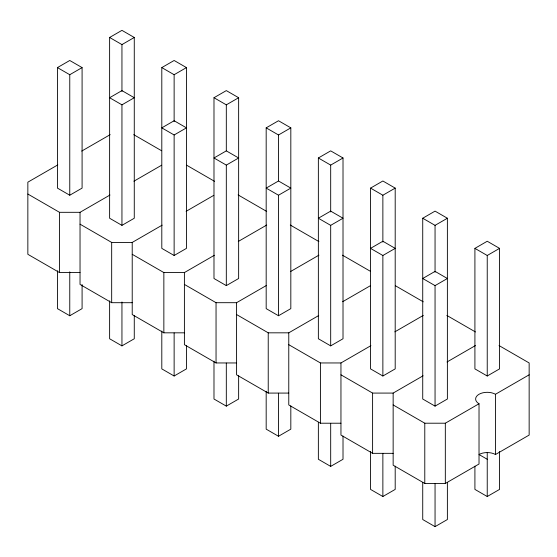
<?xml version="1.0" encoding="UTF-8"?>
<svg xmlns="http://www.w3.org/2000/svg" width="557" height="557" viewBox="0 0 557 557"><rect width="100%" height="100%" fill="white"/><g stroke="black" fill="none" stroke-linecap="round" stroke-linejoin="round"><path stroke-width="0.84" d="M57.434 67.599L69.764 60.483L82.088 67.599L82.088 188.113L69.764 195.228L57.434 188.113L57.434 67.599L69.764 74.715L82.088 67.599M109.618 37.472L121.948 30.357L134.272 37.472L134.272 218.247L121.948 225.362L109.618 218.247L109.618 37.472L121.948 44.588L134.272 37.472M161.802 67.599L174.132 60.483L186.456 67.599L186.456 248.373L174.132 255.489L161.802 248.373L161.802 67.599L174.132 74.715L186.456 67.599M121.948 104.841L134.272 97.726L121.948 90.61L109.618 97.726L121.948 104.841L121.948 225.362M57.803 164.893L27.85 182.181L27.85 254.305L59.488 272.568L80.034 272.568M81.726 151.079L110.175 134.655M213.985 97.726L226.316 90.61L238.64 97.726L238.64 278.5L226.316 285.616L213.985 278.5L213.985 97.726L226.316 104.841L238.64 97.726M174.132 134.975L186.456 127.859L174.132 120.737L161.802 127.859L174.132 134.975L174.132 255.489M27.85 194.045L59.488 212.314L80.034 212.314L109.987 195.02M133.91 181.206L161.614 165.213M226.316 150.87L213.985 157.986L226.316 165.102L238.64 157.986L226.316 150.87L226.316 104.841M266.176 127.859L278.5 120.737L290.824 127.859L290.824 308.627L278.5 315.742L266.176 308.627L266.176 127.859L278.5 134.975L290.824 127.859M80.034 224.172L111.672 242.441L132.218 242.441L162.171 225.146M186.094 211.34L213.797 195.34M318.36 157.986L330.684 150.87L343.015 157.986L343.015 338.753L330.684 345.876L318.36 338.753L318.36 157.986L330.684 165.102L343.015 157.986M57.434 270.751L57.434 308.627L69.764 315.749L82.088 308.627L82.088 284.53M278.5 195.228L290.824 188.113L278.5 180.997L266.176 188.113L278.5 195.228L278.5 315.742M132.218 254.305L163.855 272.568L184.402 272.568L214.354 255.28M238.278 241.466L266.733 225.042M370.544 188.113L382.868 180.997L395.198 188.113L395.198 368.887L382.868 376.003L370.544 368.887L370.544 188.113L382.868 195.228L395.198 188.113M109.618 300.884L109.618 338.76L121.948 345.876L134.272 338.76L134.272 315.52M330.684 225.355L343.015 218.24L330.684 211.124L318.36 218.24L330.684 225.355L330.684 345.876M184.402 284.432L216.046 302.695L236.586 302.695L266.538 285.407M290.462 271.593L318.917 255.169M422.728 218.24L435.052 211.124L447.382 218.24L447.382 399.014L435.052 406.13L422.728 399.014L422.728 218.24L435.052 225.355L447.382 218.24M161.802 331.011L161.802 368.887L174.132 376.003L186.456 368.887L186.456 345.646M382.868 255.489L395.198 248.373L382.868 241.251L370.544 248.373L382.868 255.489L382.868 376.003M236.586 314.559L268.23 332.828L288.77 332.828L318.722 315.534M342.646 301.72L370.349 285.727M474.912 248.373L487.236 241.251L499.566 248.373L499.566 368.887L487.236 376.003L474.912 368.887L474.912 248.373L487.236 255.489L499.566 248.373M213.985 361.138L213.985 399.014L226.316 406.13L238.64 399.014L238.64 375.773M435.052 285.616L447.382 278.5L435.052 271.384L422.728 278.5L435.052 285.616L435.052 406.13M288.77 344.686L320.414 362.955L340.954 362.955L370.906 345.66M394.829 331.854L423.285 315.422M266.176 391.265L266.176 429.141L278.5 436.263L290.824 429.141L290.824 405.9M340.954 374.819L372.598 393.082L393.145 393.082L423.09 375.794M447.013 361.98L475.469 345.549M318.36 422.255L318.36 459.274L330.684 466.39L343.015 459.274L343.015 436.034M393.145 404.946L424.782 423.209L445.328 423.209L479.02 403.755A11.62 6.712 0 0 1 479.02 394.272A11.62 6.712 0 0 1 495.458 394.272L529.15 374.819M370.544 451.525L370.544 489.401L382.868 496.517L395.198 489.401L395.198 466.16M393.145 393.082L393.145 465.199L424.782 483.469L445.328 483.469L479.02 464.016L479.02 403.755M487.236 459.274L479.02 454.526A11.62 6.712 0 0 1 495.458 454.526L529.15 435.073L529.15 362.955L499.016 345.556M422.728 482.515L422.728 519.528L435.052 526.644L447.382 519.528L447.382 482.515M474.912 466.16L474.912 489.401L487.236 496.517L499.566 489.401L499.566 451.525M80.034 212.314L80.034 284.432L111.672 302.702L132.218 302.702M132.218 242.441L132.218 314.559L163.855 332.828L184.402 332.828M184.402 272.568L184.402 344.686L216.046 362.955L236.586 362.955M236.586 302.695L236.586 374.819L268.23 393.082L288.77 393.082M288.77 332.828L288.77 404.946L320.414 423.216L340.954 423.216M340.954 362.955L340.954 435.073L372.598 453.342L393.145 453.342M133.729 134.662L161.6 150.752M186.665 165.22L214.536 181.317M238.097 194.915L266.719 211.444M290.281 225.042L318.903 241.571M342.464 255.176L370.335 271.266M395.4 285.734L423.271 301.824M446.832 315.429L475.462 331.958M495.458 394.272L495.458 454.526M487.236 255.489L487.236 376.003M487.236 452.618L487.236 496.517M445.328 423.209L445.328 483.469M435.052 225.355L435.052 272.178M435.052 483.608L435.052 526.644M424.782 423.209L424.782 483.469M382.868 195.228L382.868 242.051M382.868 453.475L382.868 496.517M372.598 393.082L372.598 453.342M330.684 165.102L330.684 211.918M330.684 423.348L330.684 466.39M320.414 362.955L320.414 423.216M278.5 134.975L278.5 180.928M278.5 393.221L278.5 436.263M268.23 332.828L268.23 393.082M226.316 165.102L226.316 285.616M226.316 363.094L226.316 406.13M216.046 302.695L216.046 362.955M174.132 74.715L174.132 121.537M174.132 332.961L174.132 376.003M163.855 272.568L163.855 332.828M121.948 44.588L121.948 91.404M121.948 301.971L121.948 345.876M111.672 242.441L111.672 302.702M69.764 74.715L69.764 195.228M69.764 271.844L69.764 315.749M59.488 212.314L59.488 272.568"/></g></svg>
